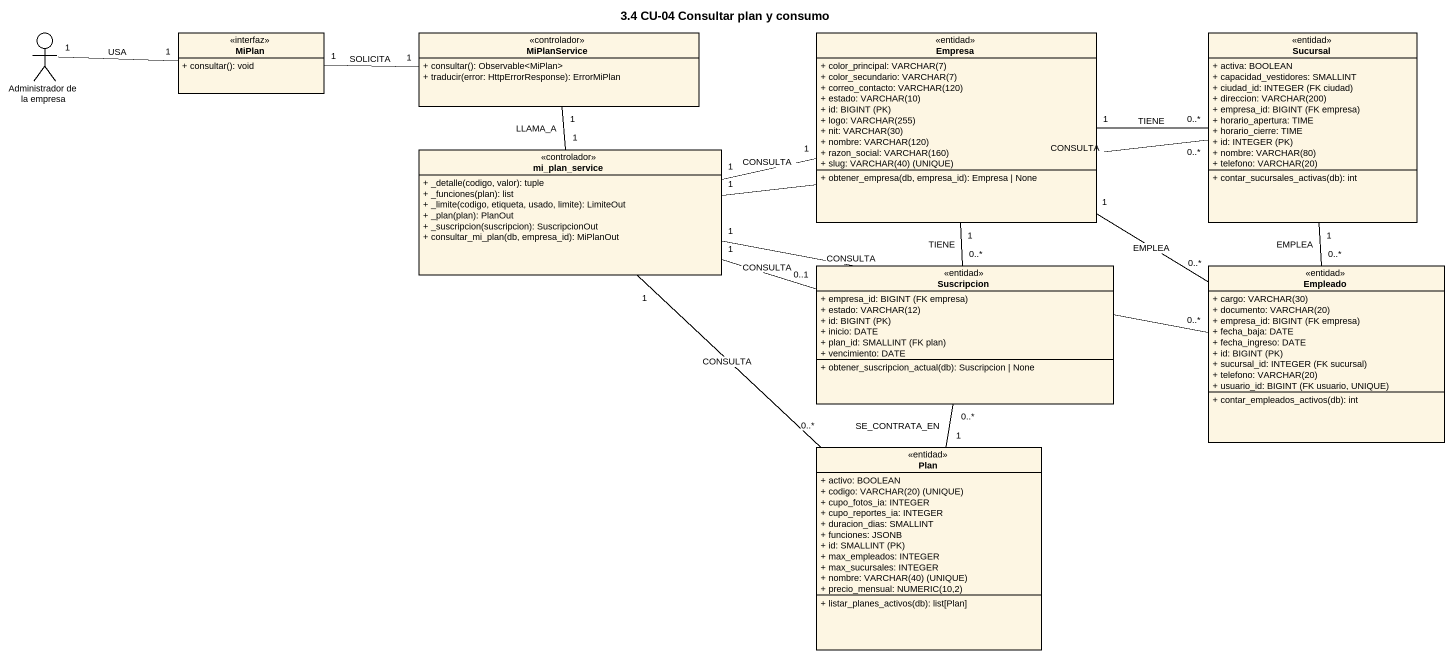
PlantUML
@startuml
title 3.4 CU-04 Consultar plan y consumo
allowmixing
hide circle
hide empty members
skinparam classAttributeIconSize 0
actor "Administrador de la empresa" as Administrador_de_la_empresa
class MiPlan <<interfaz>> {
  + consultar(): void
}
class MiPlanService <<controlador>> {
  + consultar(): Observable<MiPlan>
  + traducir(error: HttpErrorResponse): ErrorMiPlan
}
class Empresa <<entidad>> {
  {field} + color_principal: VARCHAR(7)
  {field} + color_secundario: VARCHAR(7)
  {field} + correo_contacto: VARCHAR(120)
  {field} + estado: VARCHAR(10)
  {field} + id: BIGINT (PK)
  {field} + logo: VARCHAR(255)
  {field} + nit: VARCHAR(30)
  {field} + nombre: VARCHAR(120)
  {field} + razon_social: VARCHAR(160)
  {field} + slug: VARCHAR(40) (UNIQUE)
  + obtener_empresa(db, empresa_id): Empresa | None
}
class Sucursal <<entidad>> {
  + activa: BOOLEAN
  + capacidad_vestidores: SMALLINT
  {field} + ciudad_id: INTEGER (FK ciudad)
  {field} + direccion: VARCHAR(200)
  {field} + empresa_id: BIGINT (FK empresa)
  + horario_apertura: TIME
  + horario_cierre: TIME
  {field} + id: INTEGER (PK)
  {field} + nombre: VARCHAR(80)
  {field} + telefono: VARCHAR(20)
  + contar_sucursales_activas(db): int
}
class mi_plan_service <<controlador>> {
  + _detalle(codigo, valor): tuple
  + _funciones(plan): list
  + _limite(codigo, etiqueta, usado, limite): LimiteOut
  + _plan(plan): PlanOut
  + _suscripcion(suscripcion): SuscripcionOut
  + consultar_mi_plan(db, empresa_id): MiPlanOut
}
class Suscripcion <<entidad>> {
  {field} + empresa_id: BIGINT (FK empresa)
  {field} + estado: VARCHAR(12)
  {field} + id: BIGINT (PK)
  + inicio: DATE
  {field} + plan_id: SMALLINT (FK plan)
  + vencimiento: DATE
  + obtener_suscripcion_actual(db): Suscripcion | None
}
class Empleado <<entidad>> {
  {field} + cargo: VARCHAR(30)
  {field} + documento: VARCHAR(20)
  {field} + empresa_id: BIGINT (FK empresa)
  + fecha_baja: DATE
  + fecha_ingreso: DATE
  {field} + id: BIGINT (PK)
  {field} + sucursal_id: INTEGER (FK sucursal)
  {field} + telefono: VARCHAR(20)
  {field} + usuario_id: BIGINT (FK usuario, UNIQUE)
  + contar_empleados_activos(db): int
}
class Plan <<entidad>> {
  + activo: BOOLEAN
  {field} + codigo: VARCHAR(20) (UNIQUE)
  + cupo_fotos_ia: INTEGER
  + cupo_reportes_ia: INTEGER
  + duracion_dias: SMALLINT
  + funciones: JSONB
  {field} + id: SMALLINT (PK)
  + max_empleados: INTEGER
  + max_sucursales: INTEGER
  {field} + nombre: VARCHAR(40) (UNIQUE)
  {field} + precio_mensual: NUMERIC(10,2)
  + listar_planes_activos(db): list[Plan]
}
Administrador_de_la_empresa "1" -right- "1" MiPlan : USA
MiPlan "1" -right- "1" MiPlanService : SOLICITA
MiPlanService "1" -- "1" mi_plan_service : LLAMA_A
Empresa "1" -right- "0..*" Sucursal : TIENE
Empresa "1" -- "0..*" Suscripcion : TIENE
Empresa "1" -- "0..*" Empleado : EMPLEA
Sucursal "1" -- "0..*" Empleado : EMPLEA
mi_plan_service "1" -right- "1" Empresa : CONSULTA
mi_plan_service "1" -right- "0..*" Sucursal : CONSULTA
mi_plan_service "1" -right- "0..1" Suscripcion : CONSULTA
mi_plan_service "1" -right- "0..*" Empleado : CONSULTA
mi_plan_service "1" -- "0..*" Plan : CONSULTA
Plan "1" -up- "0..*" Suscripcion : SE_CONTRATA_EN
@enduml
